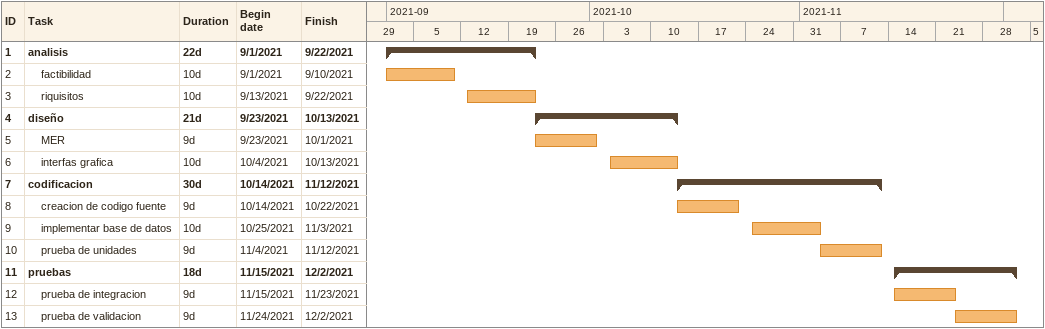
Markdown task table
| ID | Level | Task | Duration | Start | Finish |
|---|---|---|---|---|---|
| 1 | 1 | **analisis** | 22d | 2021-09-01 | 2021-09-22 |
| 2 | 2 | factibilidad | 10d | 2021-09-01 | 2021-09-10 |
| 3 | 2 | riquisitos | 10d | 2021-09-13 | 2021-09-22 |
| 4 | 1 | **diseño** | 21d | 2021-09-23 | 2021-10-13 |
| 5 | 2 | MER | 9d | 2021-09-23 | 2021-10-01 |
| 6 | 2 | interfas grafica | 10d | 2021-10-04 | 2021-10-13 |
| 7 | 1 | **codificacion** | 30d | 2021-10-14 | 2021-11-12 |
| 8 | 2 | creacion de codigo fuente | 9d | 2021-10-14 | 2021-10-22 |
| 9 | 2 | implementar base de datos | 10d | 2021-10-25 | 2021-11-03 |
| 10 | 2 | prueba de unidades | 9d | 2021-11-04 | 2021-11-12 |
| 11 | 1 | **pruebas** | 18d | 2021-11-15 | 2021-12-02 |
| 12 | 2 | prueba de integracion | 9d | 2021-11-15 | 2021-11-23 |
| 13 | 2 | prueba de validacion | 9d | 2021-11-24 | 2021-12-02 |
